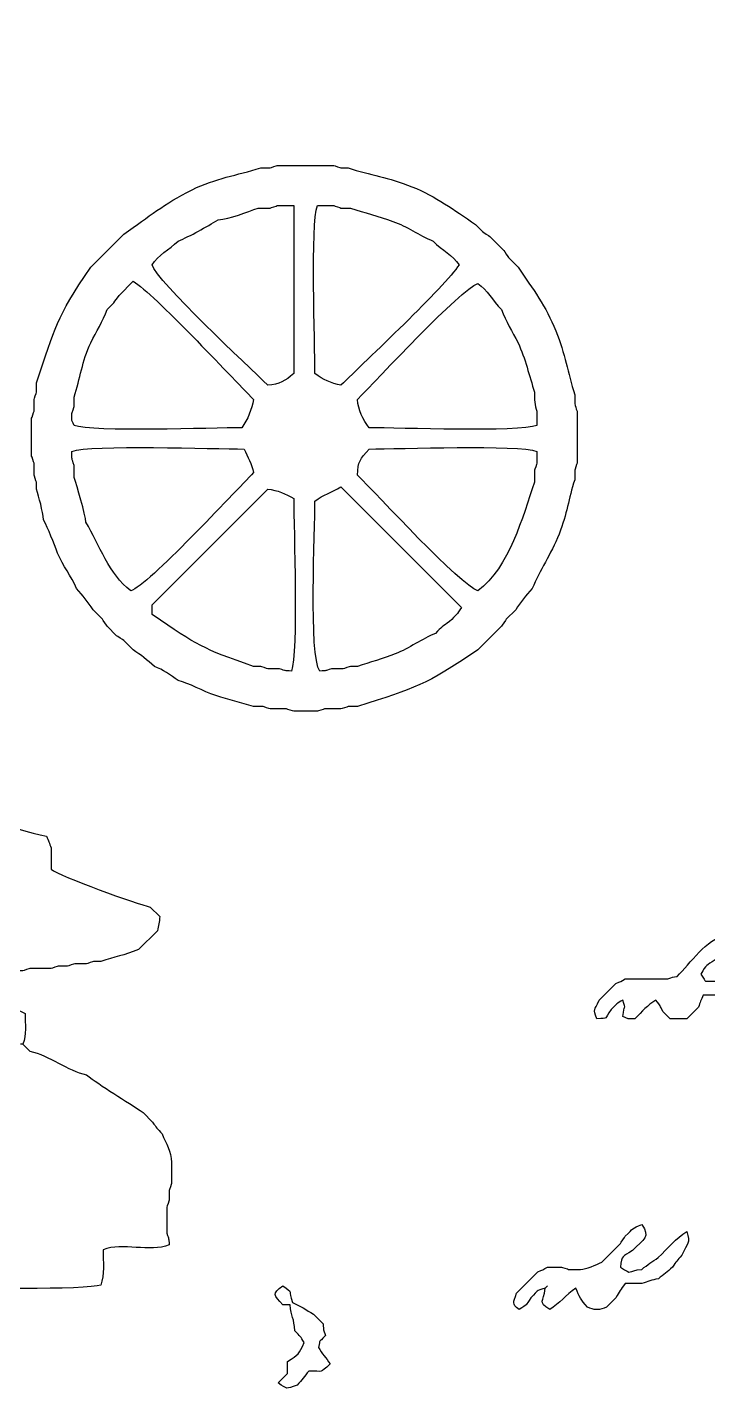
# Model space of a CAD drawing. Extents: x -149 to 150, y -212 to 234.
# Drawn here: x -121.27 to -96.87, y 49.72 to 98.54 of the extents above; entities that cross this region are included whole.
import ezdxf

# ---------------------------------------------------------------- set-up
doc = ezdxf.new("R2010")
doc.units = 0
doc.header["$MEASUREMENT"] = 0
doc.layers.add('EBENE_1', color=7, linetype='CONTINUOUS')

msp = doc.modelspace()

# ---------------------------------------------------------------- linework, layer by layer
at = {"layer": 'EBENE_1', "color": 250}
for points, knots in [([(-121.4314, 62.1021), (-121.4314, 62.1021), (-121.1774, 61.8481), (-121.1774, 61.8481), (-121.1774, 61.8481), (-120.4529, 61.6953), (-119.8566, 61.1513), (-119.1454, 61.0014), (-119.1454, 61.0014), (-118.6684, 60.625), (-117.6962, 60.0406), (-117.1134, 59.6468), (-117.1134, 59.6468), (-117.1134, 59.6468), (-116.7747, 59.308), (-116.7747, 59.308), (-116.7747, 59.308), (-116.6368, 59.1018), (-116.6191, 59.0831), (-116.436, 58.8848), (-116.436, 58.8848), (-116.3011, 58.5482), (-116.0974, 58.2541), (-116.0974, 57.8688), (-116.0974, 57.8688), (-116.0974, 57.8688), (-116.0974, 57.6148), (-116.0974, 57.6148), (-116.0974, 57.6148), (-116.0974, 57.6148), (-116.0974, 57.1068), (-116.0974, 57.1068), (-116.0974, 57.1068), (-116.0997, 57.1017), (-116.1769, 56.867), (-116.182, 56.8528), (-116.182, 56.8528), (-116.182, 56.8528), (-116.182, 56.5141), (-116.182, 56.5141), (-116.182, 56.5141), (-116.1844, 56.509), (-116.2616, 56.2743), (-116.2667, 56.26), (-116.2667, 56.26), (-116.2667, 56.26), (-116.2667, 55.752), (-116.2667, 55.752), (-116.2667, 55.752), (-116.2667, 55.752), (-116.2668, 55.5827), (-116.2668, 55.5827), (-116.2668, 55.5827), (-116.2668, 55.5827), (-116.2667, 55.3287), (-116.2667, 55.3287), (-116.2667, 55.3287), (-116.1843, 55.0802), (-116.2026, 55.173), (-116.182, 54.9054), (-116.182, 54.9054), (-116.8835, 54.6331), (-117.8513, 55.0083), (-118.5527, 54.736), (-118.5527, 54.736), (-118.5527, 54.3154), (-118.4956, 53.8312), (-118.6374, 53.466), (-118.6374, 53.466), (-119.0529, 53.3047), (-123.7251, 53.3047), (-124.1407, 53.466), (-124.1407, 53.466), (-124.2826, 53.8312), (-124.2254, 54.3154), (-124.2254, 54.736), (-124.2254, 54.736), (-124.6625, 54.9057), (-138.6049, 54.9058), (-139.042, 54.7361), (-139.042, 54.7361), (-139.2336, 54.2425), (-139.0199, 53.9597), (-139.2115, 53.466), (-139.2115, 53.466), (-139.7103, 53.2723), (-144.0464, 53.2724), (-144.5454, 53.4661), (-144.5454, 53.4661), (-144.6953, 53.8522), (-144.63, 54.3774), (-144.63, 54.8208), (-144.63, 54.8208), (-145.247, 55.0603), (-146.2219, 54.9054), (-146.916, 54.9055), (-146.916, 54.9055), (-146.916, 54.9055), (-147.424, 55.4134), (-147.424, 55.4134), (-147.424, 55.4134), (-147.4469, 55.7041), (-147.4209, 55.5659), (-147.5088, 55.8367), (-147.5088, 55.8367), (-147.5088, 55.8367), (-147.5087, 56.0907), (-147.5087, 56.0907), (-147.5087, 56.0907), (-147.5087, 56.0907), (-147.5087, 56.514), (-147.5087, 56.514), (-147.5087, 56.514), (-147.5087, 56.514), (-147.5087, 56.8527), (-147.5087, 56.8527), (-147.5087, 56.8527), (-147.4276, 57.1028), (-147.189, 58.1301), (-147.17, 58.3768), (-147.17, 58.3768), (-146.9406, 58.7743), (-146.7974, 59.2952), (-146.6011, 59.7315), (-146.6011, 59.7315), (-146.3991, 60.18), (-146.0048, 60.7517), (-145.7307, 61.1708), (-145.7307, 61.1708), (-145.7307, 61.1708), (-144.7994, 62.102), (-144.7994, 62.102), (-144.7994, 62.102), (-144.4921, 62.3097), (-144.5784, 62.2018), (-144.3761, 62.5255), (-144.3761, 62.5255), (-144.5898, 62.848), (-144.8351, 62.9518), (-145.2227, 63.0335), (-145.2227, 63.0335), (-145.5501, 63.2919), (-146.1944, 63.706), (-146.5774, 63.9647), (-146.5774, 63.9647), (-146.5774, 63.9647), (-146.916, 64.3035), (-146.916, 64.3035), (-146.916, 64.3035), (-147.1632, 64.6692), (-147.8474, 65.4129), (-147.8474, 65.8275), (-147.8474, 65.8275), (-147.8474, 65.8275), (-147.8475, 66.0815), (-147.8475, 66.0815), (-147.8475, 66.0815), (-147.2404, 67.9534), (-146.8399, 69.847), (-146.0465, 71.6695), (-146.0465, 71.6695), (-145.5904, 72.7168), (-145.2711, 73.432), (-144.738, 74.4635), (-144.738, 74.4635), (-144.2158, 75.474), (-143.7475, 76.103), (-143.5294, 77.2574), (-143.5294, 77.2574), (-143.6117, 77.506), (-143.5935, 77.4132), (-143.6141, 77.6808), (-143.6141, 77.6808), (-143.7343, 77.833), (-143.7647, 77.8646), (-143.868, 78.0193), (-143.868, 78.0193), (-144.0202, 78.1397), (-144.0519, 78.1699), (-144.2067, 78.2734), (-144.2067, 78.2734), (-144.2067, 78.2734), (-144.5454, 78.6121), (-144.5454, 78.6121), (-144.5454, 78.6121), (-144.6833, 78.8185), (-144.701, 78.8371), (-144.884, 79.0353), (-144.884, 79.0353), (-144.9918, 79.304), (-145.0722, 79.4614), (-145.2227, 79.7128), (-145.2227, 79.7128), (-145.2227, 79.7128), (-145.2227, 80.0514), (-145.2227, 80.0514), (-145.2227, 80.0514), (-145.2975, 80.2594), (-145.27, 80.1966), (-145.3074, 80.3901), (-145.3074, 80.3901), (-145.305, 80.3952), (-145.2278, 80.6299), (-145.2228, 80.6441), (-145.2228, 80.6441), (-145.2228, 80.6441), (-145.2227, 80.9828), (-145.2227, 80.9828), (-145.2227, 80.9828), (-144.5314, 82.9805), (-143.1124, 84.087), (-142.4287, 86.0627), (-142.4287, 86.0627), (-142.4287, 86.0627), (-142.4287, 87.5867), (-142.4287, 87.5867), (-142.4287, 87.5867), (-142.3538, 87.7949), (-142.3814, 87.7319), (-142.344, 87.9253), (-142.344, 87.9253), (-142.344, 87.9253), (-141.7514, 88.518), (-141.7514, 88.518), (-141.7514, 88.518), (-141.6197, 88.597), (-141.095, 88.9413), (-140.9894, 88.9413), (-140.9894, 88.9413), (-140.9366, 88.9414), (-140.4993, 88.7286), (-140.3967, 88.6874), (-140.3967, 88.6874), (-140.3967, 88.6874), (-140.058, 88.6873), (-140.058, 88.6873), (-140.058, 88.6873), (-139.8994, 88.9521), (-139.55, 89.5699), (-139.55, 89.8727), (-139.55, 89.8727), (-139.55, 90.1104), (-139.8492, 90.7584), (-139.9734, 90.9734), (-139.9734, 90.9734), (-139.9792, 91.2421), (-140.225, 92.3137), (-140.312, 92.582), (-140.312, 92.582), (-140.312, 92.582), (-140.3121, 93.0054), (-140.3121, 93.0054), (-140.3121, 93.0054), (-140.3144, 93.0105), (-140.3916, 93.2453), (-140.3967, 93.2593), (-140.3967, 93.2593), (-140.3967, 93.2593), (-140.3968, 93.8521), (-140.3968, 93.8521), (-140.3968, 93.8521), (-140.3968, 93.8521), (-140.3967, 94.7834), (-140.3967, 94.7834), (-140.3967, 94.7834), (-140.3967, 94.7834), (-140.3967, 95.2068), (-140.3967, 95.2068), (-140.3967, 95.2068), (-140.3945, 95.2119), (-140.3171, 95.4466), (-140.3121, 95.4608), (-140.3121, 95.4608), (-140.3121, 95.4608), (-140.312, 95.7148), (-140.312, 95.7148), (-140.312, 95.7148), (-140.235, 95.9372), (-140.1881, 96.0673), (-140.1427, 96.3073), (-140.1427, 96.3073), (-140.1427, 96.3073), (-139.804, 96.6461), (-139.804, 96.6461), (-139.804, 96.6461), (-139.7489, 96.6711), (-139.6023, 96.7307), (-139.55, 96.7308), (-139.55, 96.7308), (-139.55, 96.7308), (-139.296, 96.7307), (-139.296, 96.7307), (-139.296, 96.7307), (-139.0331, 96.6455), (-138.8817, 96.6466), (-138.6187, 96.5613), (-138.6187, 96.5613), (-138.6187, 96.5613), (-138.28, 96.5614), (-138.28, 96.5614), (-138.28, 96.5614), (-138.28, 96.5614), (-137.9414, 96.5614), (-137.9414, 96.5614), (-137.9414, 96.5614), (-137.7905, 96.5613), (-134.9441, 98.2507), (-134.3007, 98.5088), (-134.3007, 98.5088), (-133.9527, 98.5088), (-134.0824, 98.5365), (-133.7928, 98.424), (-133.7928, 98.424), (-133.7928, 98.424), (-133.7927, 97.408), (-133.7927, 97.408), (-133.7927, 97.408), (-133.795, 97.4029), (-133.8723, 97.1682), (-133.8774, 97.154), (-133.8774, 97.154), (-133.8774, 97.154), (-133.8775, 96.8153), (-133.8775, 96.8153), (-133.8775, 96.8153), (-133.7951, 96.5668), (-133.8133, 96.6596), (-133.7927, 96.392), (-133.7927, 96.392), (-133.6534, 95.9896), (-133.7646, 96.1439), (-133.454, 95.7994), (-133.454, 95.7994), (-133.106, 95.7993), (-133.2357, 95.7716), (-132.946, 95.884), (-132.946, 95.884), (-132.699, 95.7691), (-132.5225, 95.7179), (-132.2687, 95.6301), (-132.2687, 95.6301), (-131.7797, 95.6301), (-131.1728, 95.7115), (-130.7448, 95.5454), (-130.7448, 95.5454), (-130.7901, 95.3053), (-130.8371, 95.1751), (-130.914, 94.9528), (-130.914, 94.9528), (-130.914, 94.9528), (-131.3374, 94.5293), (-131.3374, 94.5293), (-131.3374, 94.5293), (-131.685, 94.4561), (-131.5775, 94.5118), (-131.7607, 94.2753), (-131.7607, 94.2753), (-131.6158, 94.035), (-131.6354, 94.0702), (-131.4221, 93.8521), (-131.4221, 93.8521), (-131.3037, 93.4872), (-131.2813, 93.4527), (-131.4221, 93.0901), (-131.4221, 93.0901), (-131.7462, 92.9642), (-131.7329, 93.0054), (-132.0995, 93.0054), (-132.0995, 93.0054), (-132.2767, 92.7806), (-132.692, 91.7496), (-132.692, 91.4814), (-132.692, 91.4814), (-132.692, 91.163), (-132.1155, 90.3511), (-132.0148, 89.8728), (-132.0148, 89.8728), (-132.2548, 89.6833), (-132.3672, 89.6389), (-132.6074, 89.4494), (-132.6074, 89.4494), (-132.6313, 89.1373), (-132.6848, 89.1068), (-132.692, 88.7721), (-132.692, 88.7721), (-132.692, 88.7721), (-133.0307, 88.4333), (-133.0307, 88.4333), (-133.0307, 88.4333), (-133.0307, 88.4333), (-133.0307, 88.0947), (-133.0307, 88.0947), (-133.0307, 88.0947), (-133.0307, 88.0947), (-133.2847, 87.8408), (-133.2847, 87.8408), (-133.2847, 87.8408), (-133.3168, 87.4233), (-133.3356, 87.475), (-133.6234, 87.1633), (-133.6234, 87.1633), (-133.6234, 87.1633), (-134.0467, 87.1634), (-134.0467, 87.1634), (-134.0467, 87.1634), (-134.2574, 87.2318), (-134.4287, 87.2644), (-134.6394, 87.3327), (-134.6394, 87.3327), (-134.6394, 87.3327), (-134.8934, 87.3328), (-134.8934, 87.3328), (-134.8934, 87.3328), (-135.1015, 87.4076), (-135.0385, 87.3801), (-135.232, 87.4173), (-135.232, 87.4173), (-135.4815, 87.3702), (-135.5976, 87.3412), (-135.8247, 87.2481), (-135.8247, 87.2481), (-135.8247, 87.2481), (-135.8247, 86.994), (-135.8247, 86.994), (-135.8247, 86.994), (-135.4614, 86.7485), (-135.2195, 86.4736), (-134.8934, 86.1474), (-134.8934, 86.1474), (-134.8879, 86.1375), (-134.7334, 85.9078), (-134.724, 85.8934), (-134.724, 85.8934), (-134.724, 85.8934), (-134.4701, 85.6393), (-134.4701, 85.6393), (-134.4701, 85.6393), (-134.2999, 85.3792), (-133.8774, 84.7502), (-133.8774, 84.4541), (-133.8774, 84.4541), (-133.8774, 84.4541), (-133.8774, 84.2001), (-133.8774, 84.2001), (-133.8774, 84.2001), (-133.8774, 83.4476), (-134.9272, 83.2672), (-134.3855, 82.5068), (-134.3855, 82.5068), (-134.1541, 82.5995), (-134.1303, 82.6227), (-133.8774, 82.676), (-133.8774, 82.676), (-133.8774, 82.676), (-133.1154, 81.914), (-133.1154, 81.914), (-133.1154, 81.914), (-133.2227, 81.6437), (-133.1926, 81.8333), (-133.2, 81.4907), (-133.2, 81.4907), (-132.8759, 81.365), (-132.8893, 81.406), (-132.5227, 81.4061), (-132.5227, 81.4061), (-131.3948, 81.7964), (-129.992, 82.7364), (-128.9668, 82.9301), (-128.9668, 82.9301), (-128.88, 82.7832), (-128.8004, 82.6532), (-128.7127, 82.5068), (-128.7127, 82.5068), (-128.6781, 82.065), (-128.7855, 82.4232), (-128.5434, 82.0833)], [0, 0, 0, 0, 0.0083333, 0.0083333, 0.0083333, 0.0083333, 0.0166667, 0.0166667, 0.0166667, 0.0166667, 0.025, 0.025, 0.025, 0.025, 0.0333333, 0.0333333, 0.0333333, 0.0333333, 0.0416667, 0.0416667, 0.0416667, 0.0416667, 0.05, 0.05, 0.05, 0.05, 0.0583333, 0.0583333, 0.0583333, 0.0583333, 0.0666667, 0.0666667, 0.0666667, 0.0666667, 0.075, 0.075, 0.075, 0.075, 0.0833333, 0.0833333, 0.0833333, 0.0833333, 0.0916667, 0.0916667, 0.0916667, 0.0916667, 0.1, 0.1, 0.1, 0.1, 0.1083333, 0.1083333, 0.1083333, 0.1083333, 0.1166667, 0.1166667, 0.1166667, 0.1166667, 0.125, 0.125, 0.125, 0.125, 0.1333333, 0.1333333, 0.1333333, 0.1333333, 0.1416667, 0.1416667, 0.1416667, 0.1416667, 0.15, 0.15, 0.15, 0.15, 0.1583333, 0.1583333, 0.1583333, 0.1583333, 0.1666667, 0.1666667, 0.1666667, 0.1666667, 0.175, 0.175, 0.175, 0.175, 0.1833333, 0.1833333, 0.1833333, 0.1833333, 0.1916667, 0.1916667, 0.1916667, 0.1916667, 0.2, 0.2, 0.2, 0.2, 0.2083333, 0.2083333, 0.2083333, 0.2083333, 0.2166667, 0.2166667, 0.2166667, 0.2166667, 0.225, 0.225, 0.225, 0.225, 0.2333333, 0.2333333, 0.2333333, 0.2333333, 0.2416667, 0.2416667, 0.2416667, 0.2416667, 0.25, 0.25, 0.25, 0.25, 0.2583333, 0.2583333, 0.2583333, 0.2583333, 0.2666667, 0.2666667, 0.2666667, 0.2666667, 0.275, 0.275, 0.275, 0.275, 0.2833333, 0.2833333, 0.2833333, 0.2833333, 0.2916667, 0.2916667, 0.2916667, 0.2916667, 0.3, 0.3, 0.3, 0.3, 0.3083333, 0.3083333, 0.3083333, 0.3083333, 0.3166667, 0.3166667, 0.3166667, 0.3166667, 0.325, 0.325, 0.325, 0.325, 0.3333333, 0.3333333, 0.3333333, 0.3333333, 0.3416667, 0.3416667, 0.3416667, 0.3416667, 0.35, 0.35, 0.35, 0.35, 0.3583333, 0.3583333, 0.3583333, 0.3583333, 0.3666667, 0.3666667, 0.3666667, 0.3666667, 0.375, 0.375, 0.375, 0.375, 0.3833333, 0.3833333, 0.3833333, 0.3833333, 0.3916667, 0.3916667, 0.3916667, 0.3916667, 0.4, 0.4, 0.4, 0.4, 0.4083333, 0.4083333, 0.4083333, 0.4083333, 0.4166667, 0.4166667, 0.4166667, 0.4166667, 0.425, 0.425, 0.425, 0.425, 0.4333333, 0.4333333, 0.4333333, 0.4333333, 0.4416667, 0.4416667, 0.4416667, 0.4416667, 0.45, 0.45, 0.45, 0.45, 0.4583333, 0.4583333, 0.4583333, 0.4583333, 0.4666667, 0.4666667, 0.4666667, 0.4666667, 0.475, 0.475, 0.475, 0.475, 0.4833333, 0.4833333, 0.4833333, 0.4833333, 0.4916667, 0.4916667, 0.4916667, 0.4916667, 0.5, 0.5, 0.5, 0.5, 0.5083333, 0.5083333, 0.5083333, 0.5083333, 0.5166667, 0.5166667, 0.5166667, 0.5166667, 0.525, 0.525, 0.525, 0.525, 0.5333333, 0.5333333, 0.5333333, 0.5333333, 0.5416667, 0.5416667, 0.5416667, 0.5416667, 0.55, 0.55, 0.55, 0.55, 0.5583333, 0.5583333, 0.5583333, 0.5583333, 0.5666667, 0.5666667, 0.5666667, 0.5666667, 0.575, 0.575, 0.575, 0.575, 0.5833333, 0.5833333, 0.5833333, 0.5833333, 0.5916667, 0.5916667, 0.5916667, 0.5916667, 0.6, 0.6, 0.6, 0.6, 0.6083333, 0.6083333, 0.6083333, 0.6083333, 0.6166667, 0.6166667, 0.6166667, 0.6166667, 0.625, 0.625, 0.625, 0.625, 0.6333333, 0.6333333, 0.6333333, 0.6333333, 0.6416667, 0.6416667, 0.6416667, 0.6416667, 0.65, 0.65, 0.65, 0.65, 0.6583333, 0.6583333, 0.6583333, 0.6583333, 0.6666667, 0.6666667, 0.6666667, 0.6666667, 0.675, 0.675, 0.675, 0.675, 0.6833333, 0.6833333, 0.6833333, 0.6833333, 0.6916667, 0.6916667, 0.6916667, 0.6916667, 0.7, 0.7, 0.7, 0.7, 0.7083333, 0.7083333, 0.7083333, 0.7083333, 0.7166667, 0.7166667, 0.7166667, 0.7166667, 0.725, 0.725, 0.725, 0.725, 0.7333333, 0.7333333, 0.7333333, 0.7333333, 0.7416667, 0.7416667, 0.7416667, 0.7416667, 0.75, 0.75, 0.75, 0.75, 0.7583333, 0.7583333, 0.7583333, 0.7583333, 0.7666667, 0.7666667, 0.7666667, 0.7666667, 0.775, 0.775, 0.775, 0.775, 0.7833333, 0.7833333, 0.7833333, 0.7833333, 0.7916667, 0.7916667, 0.7916667, 0.7916667, 0.8, 0.8, 0.8, 0.8, 0.8083333, 0.8083333, 0.8083333, 0.8083333, 0.8166667, 0.8166667, 0.8166667, 0.8166667, 0.825, 0.825, 0.825, 0.825, 0.8333333, 0.8333333, 0.8333333, 0.8333333, 0.8416667, 0.8416667, 0.8416667, 0.8416667, 0.85, 0.85, 0.85, 0.85, 0.8583333, 0.8583333, 0.8583333, 0.8583333, 0.8666667, 0.8666667, 0.8666667, 0.8666667, 0.875, 0.875, 0.875, 0.875, 0.8833333, 0.8833333, 0.8833333, 0.8833333, 0.8916667, 0.8916667, 0.8916667, 0.8916667, 0.9, 0.9, 0.9, 0.9, 0.9083333, 0.9083333, 0.9083333, 0.9083333, 0.9166667, 0.9166667, 0.9166667, 0.9166667, 0.925, 0.925, 0.925, 0.925, 0.9333333, 0.9333333, 0.9333333, 0.9333333, 0.9416667, 0.9416667, 0.9416667, 0.9416667, 0.95, 0.95, 0.95, 0.95, 0.9583333, 0.9583333, 0.9583333, 0.9583333, 0.9666667, 0.9666667, 0.9666667, 0.9666667, 0.975, 0.975, 0.975, 0.975, 0.9833333, 0.9833333, 0.9833333, 0.9833333, 1, 1, 1, 1]), ([(-101.6405, 85.3714), (-101.9019, 86.1773), (-101.979, 86.8136), (-102.3177, 87.6573), (-102.3177, 87.6573), (-102.6758, 88.5489), (-103.1302, 89.1407), (-103.6725, 89.9434), (-103.6725, 89.9434), (-103.6725, 89.9434), (-104.0112, 90.2819), (-104.0112, 90.2819), (-104.0112, 90.2819), (-104.0166, 90.2919), (-104.1713, 90.5216), (-104.1805, 90.5359), (-104.1805, 90.5359), (-104.1805, 90.5359), (-104.6885, 91.044), (-104.6885, 91.044), (-104.6885, 91.044), (-104.6985, 91.0494), (-104.9281, 91.204), (-104.9425, 91.2133), (-104.9425, 91.2133), (-104.9425, 91.2133), (-105.1965, 91.4673), (-105.1965, 91.4673), (-105.1965, 91.4673), (-105.9991, 92.0096), (-106.591, 92.4641), (-107.4825, 92.8221), (-107.4825, 92.8221), (-108.3264, 93.1609), (-108.9625, 93.238), (-109.7685, 93.4994), (-109.7685, 93.4994), (-109.7685, 93.4994), (-110.0225, 93.4993), (-110.0225, 93.4993), (-110.0225, 93.4993), (-110.0277, 93.5016), (-110.2624, 93.5789), (-110.2765, 93.584), (-110.2765, 93.584), (-110.2765, 93.584), (-110.6999, 93.5839), (-110.6999, 93.5839), (-110.6999, 93.5839), (-110.6999, 93.5839), (-111.8005, 93.5839), (-111.8005, 93.5839), (-111.8005, 93.5839), (-111.8005, 93.5839), (-112.3086, 93.5839), (-112.3086, 93.5839), (-112.3086, 93.5839), (-112.3137, 93.5816), (-112.5484, 93.5045), (-112.5625, 93.4993), (-112.5625, 93.4993), (-112.5625, 93.4993), (-112.9013, 93.4994), (-112.9013, 93.4994), (-112.9013, 93.4994), (-113.7544, 93.2226), (-114.5146, 93.134), (-115.3565, 92.7146), (-115.3565, 92.7146), (-116.4084, 92.1906), (-116.8602, 91.7717), (-117.8119, 91.1286), (-117.8119, 91.1286), (-117.8119, 91.1286), (-118.9972, 89.9434), (-118.9972, 89.9434), (-118.9972, 89.9434), (-120.2726, 88.0559), (-120.2432, 87.8215), (-120.9445, 85.7947), (-120.9445, 85.7947), (-120.9445, 85.7947), (-120.9445, 85.456), (-120.9445, 85.456), (-120.9445, 85.456), (-120.9469, 85.4508), (-121.0241, 85.2162), (-121.0292, 85.2019), (-121.0292, 85.2019), (-121.0292, 85.2019), (-121.0292, 84.7786), (-121.0292, 84.7786), (-121.0292, 84.7786), (-121.0315, 84.7735), (-121.1088, 84.5389), (-121.1139, 84.5246), (-121.1139, 84.5246), (-121.1139, 84.5246), (-121.1139, 83.9319), (-121.1139, 83.9319), (-121.1139, 83.9319), (-121.1139, 83.9319), (-121.1139, 83.7626), (-121.1139, 83.7626), (-121.1139, 83.7626), (-121.1139, 83.7626), (-121.1139, 83.1699), (-121.1139, 83.1699), (-121.1139, 83.1699), (-121.1115, 83.1648), (-121.0343, 82.9302), (-121.0292, 82.9159), (-121.0292, 82.9159), (-121.0292, 82.9159), (-121.0293, 82.4926), (-121.0293, 82.4926), (-121.0293, 82.4926), (-121.0269, 82.4875), (-120.9496, 82.2529), (-120.9445, 82.2386), (-120.9445, 82.2386), (-120.9445, 82.2386), (-120.9445, 81.9846), (-120.9445, 81.9846), (-120.9445, 81.9846), (-120.8454, 81.6791), (-120.7159, 81.2128), (-120.6906, 80.8839), (-120.6906, 80.8839), (-120.5092, 80.5698), (-120.3243, 80.0503), (-120.1825, 79.6987), (-120.1825, 79.6987), (-119.9912, 79.224), (-119.6986, 78.8858), (-119.5052, 78.4287), (-119.5052, 78.4287), (-119.2732, 78.1775), (-119.0944, 77.9358), (-118.9125, 77.6666), (-118.9125, 77.6666), (-118.9125, 77.6666), (-118.5739, 77.328), (-118.5739, 77.328), (-118.5739, 77.328), (-118.5684, 77.3181), (-118.4137, 77.0883), (-118.4045, 77.074), (-118.4045, 77.074), (-118.4045, 77.074), (-118.0659, 76.7353), (-118.0659, 76.7353), (-118.0659, 76.7353), (-118.0559, 76.7299), (-117.8263, 76.5753), (-117.8119, 76.5659), (-117.8119, 76.5659), (-117.8119, 76.5659), (-117.4732, 76.2274), (-117.4732, 76.2274), (-117.4732, 76.2274), (-117.204, 76.0455), (-116.9624, 75.8667), (-116.7112, 75.6347), (-116.7112, 75.6347), (-116.4034, 75.5046), (-116.1381, 75.3426), (-115.8645, 75.1267), (-115.8645, 75.1267), (-115.4566, 75.0407), (-114.9807, 74.7468), (-114.51, 74.5904), (-114.51, 74.5904), (-114.0427, 74.4353), (-113.6032, 74.3405), (-113.1552, 74.1953), (-113.1552, 74.1953), (-113.1552, 74.1953), (-112.8165, 74.1953), (-112.8165, 74.1953), (-112.8165, 74.1953), (-112.8114, 74.193), (-112.5767, 74.1157), (-112.5625, 74.1107), (-112.5625, 74.1107), (-112.5625, 74.1107), (-111.9699, 74.1107), (-111.9699, 74.1107), (-111.9699, 74.1107), (-111.9647, 74.1084), (-111.73, 74.031), (-111.7159, 74.026), (-111.7159, 74.026), (-111.7159, 74.026), (-111.2925, 74.0259), (-111.2925, 74.0259), (-111.2925, 74.0259), (-111.2925, 74.0259), (-110.8692, 74.026), (-110.8692, 74.026), (-110.8692, 74.026), (-110.8641, 74.0283), (-110.6295, 74.1056), (-110.6152, 74.1106), (-110.6152, 74.1106), (-110.6152, 74.1106), (-110.0225, 74.1107), (-110.0225, 74.1107), (-110.0225, 74.1107), (-110.0174, 74.1129), (-109.7828, 74.1903), (-109.7685, 74.1953), (-109.7685, 74.1953), (-109.7685, 74.1953), (-109.4299, 74.1954), (-109.4299, 74.1954), (-109.4299, 74.1954), (-107.3248, 74.8779), (-107.0268, 74.9333), (-105.1119, 76.2273), (-105.1119, 76.2273), (-105.1119, 76.2273), (-104.2652, 77.074), (-104.2652, 77.074), (-104.2652, 77.074), (-104.2598, 77.084), (-104.1051, 77.3135), (-104.0959, 77.328), (-104.0959, 77.328), (-104.0959, 77.328), (-103.7573, 77.6666), (-103.7573, 77.6666), (-103.7573, 77.6666), (-103.5754, 77.9358), (-103.3965, 78.1775), (-103.1645, 78.4286), (-103.1645, 78.4286), (-102.8886, 79.0811), (-102.5031, 79.6282), (-102.2039, 80.376), (-102.2039, 80.376), (-101.9095, 81.1121), (-101.8642, 81.6336), (-101.6405, 82.3234), (-101.6405, 82.3234), (-101.6405, 82.3234), (-101.6406, 82.662), (-101.6406, 82.662), (-101.6406, 82.662), (-101.6382, 82.6672), (-101.561, 82.9018), (-101.5559, 82.916), (-101.5559, 82.916), (-101.5559, 82.916), (-101.5559, 83.424), (-101.5559, 83.424), (-101.5559, 83.424), (-101.5559, 83.424), (-101.556, 84.2707), (-101.556, 84.2707), (-101.556, 84.2707), (-101.556, 84.2707), (-101.5559, 84.7787), (-101.5559, 84.7787), (-101.5559, 84.7787), (-101.6421, 84.9682), (-101.6405, 85.1431), (-101.6405, 85.3714)], [0, 0, 0, 0, 0.0147059, 0.0147059, 0.0147059, 0.0147059, 0.0294118, 0.0294118, 0.0294118, 0.0294118, 0.0441176, 0.0441176, 0.0441176, 0.0441176, 0.0588235, 0.0588235, 0.0588235, 0.0588235, 0.0735294, 0.0735294, 0.0735294, 0.0735294, 0.0882353, 0.0882353, 0.0882353, 0.0882353, 0.1029412, 0.1029412, 0.1029412, 0.1029412, 0.1176471, 0.1176471, 0.1176471, 0.1176471, 0.1323529, 0.1323529, 0.1323529, 0.1323529, 0.1470588, 0.1470588, 0.1470588, 0.1470588, 0.1617647, 0.1617647, 0.1617647, 0.1617647, 0.1764706, 0.1764706, 0.1764706, 0.1764706, 0.1911765, 0.1911765, 0.1911765, 0.1911765, 0.2058824, 0.2058824, 0.2058824, 0.2058824, 0.2205882, 0.2205882, 0.2205882, 0.2205882, 0.2352941, 0.2352941, 0.2352941, 0.2352941, 0.25, 0.25, 0.25, 0.25, 0.2647059, 0.2647059, 0.2647059, 0.2647059, 0.2794118, 0.2794118, 0.2794118, 0.2794118, 0.2941176, 0.2941176, 0.2941176, 0.2941176, 0.3088235, 0.3088235, 0.3088235, 0.3088235, 0.3235294, 0.3235294, 0.3235294, 0.3235294, 0.3382353, 0.3382353, 0.3382353, 0.3382353, 0.3529412, 0.3529412, 0.3529412, 0.3529412, 0.3676471, 0.3676471, 0.3676471, 0.3676471, 0.3823529, 0.3823529, 0.3823529, 0.3823529, 0.3970588, 0.3970588, 0.3970588, 0.3970588, 0.4117647, 0.4117647, 0.4117647, 0.4117647, 0.4264706, 0.4264706, 0.4264706, 0.4264706, 0.4411765, 0.4411765, 0.4411765, 0.4411765, 0.4558824, 0.4558824, 0.4558824, 0.4558824, 0.4705882, 0.4705882, 0.4705882, 0.4705882, 0.4852941, 0.4852941, 0.4852941, 0.4852941, 0.5, 0.5, 0.5, 0.5, 0.5147059, 0.5147059, 0.5147059, 0.5147059, 0.5294118, 0.5294118, 0.5294118, 0.5294118, 0.5441176, 0.5441176, 0.5441176, 0.5441176, 0.5588235, 0.5588235, 0.5588235, 0.5588235, 0.5735294, 0.5735294, 0.5735294, 0.5735294, 0.5882353, 0.5882353, 0.5882353, 0.5882353, 0.6029412, 0.6029412, 0.6029412, 0.6029412, 0.6176471, 0.6176471, 0.6176471, 0.6176471, 0.6323529, 0.6323529, 0.6323529, 0.6323529, 0.6470588, 0.6470588, 0.6470588, 0.6470588, 0.6617647, 0.6617647, 0.6617647, 0.6617647, 0.6764706, 0.6764706, 0.6764706, 0.6764706, 0.6911765, 0.6911765, 0.6911765, 0.6911765, 0.7058824, 0.7058824, 0.7058824, 0.7058824, 0.7205882, 0.7205882, 0.7205882, 0.7205882, 0.7352941, 0.7352941, 0.7352941, 0.7352941, 0.75, 0.75, 0.75, 0.75, 0.7647059, 0.7647059, 0.7647059, 0.7647059, 0.7794118, 0.7794118, 0.7794118, 0.7794118, 0.7941176, 0.7941176, 0.7941176, 0.7941176, 0.8088235, 0.8088235, 0.8088235, 0.8088235, 0.8235294, 0.8235294, 0.8235294, 0.8235294, 0.8382353, 0.8382353, 0.8382353, 0.8382353, 0.8529412, 0.8529412, 0.8529412, 0.8529412, 0.8676471, 0.8676471, 0.8676471, 0.8676471, 0.8823529, 0.8823529, 0.8823529, 0.8823529, 0.8970588, 0.8970588, 0.8970588, 0.8970588, 0.9117647, 0.9117647, 0.9117647, 0.9117647, 0.9264706, 0.9264706, 0.9264706, 0.9264706, 0.9411765, 0.9411765, 0.9411765, 0.9411765, 0.9558824, 0.9558824, 0.9558824, 0.9558824, 0.9705882, 0.9705882, 0.9705882, 0.9705882, 1, 1, 1, 1]), ([(-111.7159, 92.1447), (-111.8854, 92.1555), (-112.0557, 92.1447), (-112.3085, 92.1446), (-112.3085, 92.1446), (-112.3137, 92.1424), (-112.5484, 92.0651), (-112.5625, 92.06), (-112.5625, 92.06), (-112.5625, 92.06), (-112.9859, 92.0599), (-112.9859, 92.0599), (-112.9859, 92.0599), (-113.3818, 91.9229), (-114.0156, 91.6681), (-114.4252, 91.6367), (-114.4252, 91.6367), (-114.8442, 91.3856), (-115.4221, 91.052), (-115.8646, 90.8747), (-115.8646, 90.8747), (-116.1919, 90.5725), (-116.5751, 90.361), (-116.796, 90.0279), (-116.796, 90.0279), (-116.6213, 89.421), (-113.3453, 86.408), (-112.6472, 85.7099), (-112.6472, 85.7099), (-112.2428, 85.7411), (-112.0189, 85.8602), (-111.7159, 86.1333), (-111.7159, 86.1333), (-111.7159, 86.1333), (-111.7159, 92.1447), (-111.7159, 92.1447)], [0, 0, 0, 0, 0.1, 0.1, 0.1, 0.1, 0.2, 0.2, 0.2, 0.2, 0.3, 0.3, 0.3, 0.3, 0.4, 0.4, 0.4, 0.4, 0.5, 0.5, 0.5, 0.5, 0.6, 0.6, 0.6, 0.6, 0.7, 0.7, 0.7, 0.7, 0.8, 0.8, 0.8, 0.8, 1, 1, 1, 1]), ([(-106.7205, 90.8746), (-107.2439, 91.0846), (-107.6455, 91.4035), (-108.1599, 91.5809), (-108.1599, 91.5809), (-108.6796, 91.7601), (-109.1732, 91.8944), (-109.6839, 92.06), (-109.6839, 92.06), (-109.6839, 92.06), (-110.0225, 92.0599), (-110.0225, 92.0599), (-110.0225, 92.0599), (-110.0277, 92.0624), (-110.2624, 92.1395), (-110.2766, 92.1447), (-110.2766, 92.1447), (-110.5294, 92.1447), (-110.6997, 92.1554), (-110.8693, 92.1446), (-110.8693, 92.1446), (-111.116, 91.5088), (-110.9539, 87.1709), (-110.9539, 86.1333), (-110.9539, 86.1333), (-110.6639, 85.9044), (-110.3741, 85.784), (-110.0225, 85.7099), (-110.0225, 85.7099), (-109.1657, 86.5667), (-106.2605, 89.2577), (-105.7892, 90.0279), (-105.7892, 90.0279), (-106.0106, 90.362), (-106.3792, 90.5408), (-106.7205, 90.8746)], [0, 0, 0, 0, 0.1, 0.1, 0.1, 0.1, 0.2, 0.2, 0.2, 0.2, 0.3, 0.3, 0.3, 0.3, 0.4, 0.4, 0.4, 0.4, 0.5, 0.5, 0.5, 0.5, 0.6, 0.6, 0.6, 0.6, 0.7, 0.7, 0.7, 0.7, 0.8, 0.8, 0.8, 0.8, 1, 1, 1, 1]), ([(-113.1552, 85.2019), (-114.012, 86.0588), (-116.7029, 88.9641), (-117.4732, 89.4353), (-117.4732, 89.4353), (-117.4732, 89.4353), (-117.9812, 88.9274), (-117.9812, 88.9274), (-117.9812, 88.9274), (-118.142, 88.6895), (-118.1868, 88.6421), (-118.4045, 88.4193), (-118.4045, 88.4193), (-118.569, 88.0093), (-118.7877, 87.6255), (-118.9972, 87.2339), (-118.9972, 87.2339), (-119.3067, 86.5684), (-119.3726, 85.9568), (-119.5899, 85.2866), (-119.5899, 85.2866), (-119.5899, 85.2866), (-119.59, 84.9479), (-119.59, 84.9479), (-119.59, 84.9479), (-119.5922, 84.9428), (-119.6694, 84.7081), (-119.6745, 84.6939), (-119.6745, 84.6939), (-119.6745, 84.3537), (-119.6892, 84.5264), (-119.5899, 84.2706), (-119.5899, 84.2706), (-118.9541, 84.0239), (-114.6162, 84.1859), (-113.5785, 84.186), (-113.5785, 84.186), (-113.3578, 84.4865), (-113.2308, 84.8431), (-113.1552, 85.2019)], [0, 0, 0, 0, 0.0909091, 0.0909091, 0.0909091, 0.0909091, 0.1818182, 0.1818182, 0.1818182, 0.1818182, 0.2727273, 0.2727273, 0.2727273, 0.2727273, 0.3636364, 0.3636364, 0.3636364, 0.3636364, 0.4545455, 0.4545455, 0.4545455, 0.4545455, 0.5454545, 0.5454545, 0.5454545, 0.5454545, 0.6363636, 0.6363636, 0.6363636, 0.6363636, 0.7272727, 0.7272727, 0.7272727, 0.7272727, 0.8181818, 0.8181818, 0.8181818, 0.8181818, 1, 1, 1, 1]), ([(-103.0799, 85.4559), (-103.272, 86.0486), (-103.4093, 86.668), (-103.6726, 87.234), (-103.6726, 87.234), (-103.8821, 87.6255), (-104.1008, 88.0094), (-104.2652, 88.4194), (-104.2652, 88.4194), (-104.5991, 88.7607), (-104.778, 89.1293), (-105.1119, 89.3507), (-105.1119, 89.3507), (-105.7189, 89.1761), (-108.7318, 85.9001), (-109.4299, 85.2019), (-109.4299, 85.2019), (-109.4007, 84.822), (-109.2403, 84.4822), (-109.0065, 84.1859), (-109.0065, 84.1859), (-107.9689, 84.186), (-103.631, 84.0238), (-102.9952, 84.2706), (-102.9952, 84.2706), (-102.9952, 84.2706), (-102.9952, 84.7786), (-102.9952, 84.7786), (-102.9952, 84.7786), (-103.091, 84.9888), (-103.0799, 85.2039), (-103.0799, 85.4559)], [0, 0, 0, 0, 0.1111111, 0.1111111, 0.1111111, 0.1111111, 0.2222222, 0.2222222, 0.2222222, 0.2222222, 0.3333333, 0.3333333, 0.3333333, 0.3333333, 0.4444444, 0.4444444, 0.4444444, 0.4444444, 0.5555556, 0.5555556, 0.5555556, 0.5555556, 0.6666667, 0.6666667, 0.6666667, 0.6666667, 0.7777778, 0.7777778, 0.7777778, 0.7777778, 1, 1, 1, 1]), ([(-128.9667, 88.772), (-128.8765, 88.4401), (-128.995, 88.6551), (-128.7127, 88.3488), (-128.7127, 88.3488), (-128.68, 88.1796), (-128.66, 88.0945), (-128.628, 87.9254), (-128.628, 87.9254), (-128.2986, 87.9001), (-128.3178, 87.8875), (-128.0354, 87.756), (-128.0354, 87.756), (-127.6942, 88.0254), (-127.7381, 87.9632), (-127.358, 88.0947), (-127.358, 88.0947), (-127.358, 88.0947), (-126.85, 88.0948), (-126.85, 88.0948), (-126.85, 88.0948), (-126.7297, 87.9426), (-126.6995, 87.9108), (-126.596, 87.756), (-126.596, 87.756), (-126.596, 87.756), (-126.596, 86.74), (-126.596, 86.74), (-126.596, 86.74), (-126.3971, 86.5568), (-126.3781, 86.5402), (-126.1728, 86.4014), (-126.1728, 86.4014), (-125.8577, 86.3946), (-125.5978, 86.3375), (-125.326, 86.2321), (-125.326, 86.2321), (-125.5324, 85.8466), (-125.7591, 85.5523), (-126.088, 85.2161), (-126.088, 85.2161), (-126.7307, 83.6136), (-127.1061, 82.8489), (-127.4427, 81.0673), (-127.4427, 81.0673), (-127.3266, 80.8505), (-127.104, 80.5509), (-127.104, 80.3054), (-127.104, 80.3054), (-127.104, 80.3054), (-127.104, 79.7974), (-127.104, 79.7974), (-127.104, 79.7974), (-127.104, 79.6005), (-127.1986, 79.4757), (-127.2734, 79.2893), (-127.2734, 79.2893), (-127.2734, 79.2893), (-128.0354, 78.5273), (-128.0354, 78.5273), (-128.0354, 78.5273), (-128.1379, 78.3671), (-128.1656, 78.3422), (-128.2894, 78.1888), (-128.2894, 78.1888), (-128.2894, 78.1888), (-128.2894, 77.7654), (-128.2894, 77.7654), (-128.2894, 77.7654), (-128.287, 77.7603), (-128.2098, 77.5256), (-128.2048, 77.5114), (-128.2048, 77.5114), (-128.2048, 77.5114), (-128.2047, 77.0881), (-128.2047, 77.0881), (-128.2047, 77.0881), (-128.2024, 77.0829), (-128.1251, 76.8483), (-128.12, 76.8341), (-128.12, 76.8341), (-128.12, 76.8341), (-128.12, 76.4954), (-128.12, 76.4954), (-128.12, 76.4954), (-128.217, 76.1964), (-128.1974, 76.3203), (-128.2047, 75.9874), (-128.2047, 75.9874), (-128.5879, 75.3236), (-128.6587, 74.8984), (-128.8821, 74.2095), (-128.8821, 74.2095), (-128.8821, 74.2095), (-128.882, 73.8708), (-128.882, 73.8708), (-128.882, 73.8708), (-128.882, 73.8708), (-128.882, 73.1935), (-128.882, 73.1935), (-128.882, 73.1935), (-128.882, 72.947), (-128.8242, 72.9632), (-128.7127, 72.7701), (-128.7127, 72.7701), (-128.7027, 72.7646), (-128.4731, 72.6099), (-128.4587, 72.6007), (-128.4587, 72.6007), (-128.3208, 72.3944), (-128.3032, 72.3758), (-128.12, 72.1774), (-128.12, 72.1774), (-128.12, 72.1774), (-127.612, 72.1774), (-127.612, 72.1774), (-127.612, 72.1774), (-127.4483, 72.0725), (-127.4483, 72.0797), (-127.2735, 72.008), (-127.2735, 72.008), (-127.1867, 71.8612), (-127.1071, 71.7312), (-127.0194, 71.5848), (-127.0194, 71.5848), (-126.3353, 71.19), (-125.5021, 71.1328), (-124.818, 70.738), (-124.818, 70.738), (-123.9091, 70.6683), (-121.7455, 69.772), (-120.5847, 69.5528), (-120.5847, 69.5528), (-120.503, 69.3809), (-120.4781, 69.3106), (-120.4154, 69.1295), (-120.4154, 69.1295), (-120.4154, 69.1295), (-120.4154, 68.3675), (-120.4154, 68.3675), (-120.4154, 68.3675), (-120.0989, 68.1176), (-117.3221, 67.1103), (-116.8594, 67.0127), (-116.8594, 67.0127), (-116.8594, 67.0127), (-116.5208, 66.674), (-116.5208, 66.674), (-116.5208, 66.674), (-116.5361, 66.4731), (-116.5698, 66.3544), (-116.6054, 66.166), (-116.6054, 66.166), (-116.6054, 66.166), (-117.2827, 65.4887), (-117.2827, 65.4887), (-117.2827, 65.4887), (-117.8021, 65.2804), (-118.1389, 65.2271), (-118.6374, 65.0655), (-118.6374, 65.0655), (-118.6374, 65.0655), (-118.8914, 65.0654), (-118.8914, 65.0654), (-118.8914, 65.0654), (-118.8965, 65.0631), (-119.1312, 64.9859), (-119.1454, 64.9808), (-119.1454, 64.9808), (-119.1454, 64.9808), (-119.5687, 64.9807), (-119.5687, 64.9807), (-119.5687, 64.9807), (-119.5738, 64.9784), (-119.8085, 64.9012), (-119.8227, 64.896), (-119.8227, 64.896), (-119.8227, 64.896), (-120.1614, 64.8961), (-120.1614, 64.8961), (-120.1614, 64.8961), (-120.1665, 64.8937), (-120.4012, 64.8165), (-120.4154, 64.8114), (-120.4154, 64.8114), (-120.4154, 64.8114), (-121.1774, 64.8114), (-121.1774, 64.8114), (-121.1774, 64.8114), (-121.1825, 64.809), (-121.4172, 64.7319), (-121.4314, 64.7268), (-121.4314, 64.7268), (-121.4314, 64.7268), (-122.4474, 64.7268), (-122.4474, 64.7268), (-122.4474, 64.7268), (-122.652, 64.6605), (-122.7563, 64.6391), (-122.9554, 64.5574), (-122.9554, 64.5574), (-122.9159, 64.157), (-122.9264, 64.3086), (-122.7014, 63.9647), (-122.7014, 63.9647), (-122.7014, 63.9647), (-122.278, 63.5415), (-122.278, 63.5415), (-122.278, 63.5415), (-122.0945, 63.4754), (-122.0994, 63.4664), (-121.9394, 63.372), (-121.9394, 63.372), (-121.6099, 63.3467), (-121.6292, 63.334), (-121.3467, 63.2028), (-121.3467, 63.2028), (-121.3467, 62.794), (-121.294, 62.4561), (-121.4314, 62.1021), (-121.4314, 62.1021), (-121.4314, 62.1021), (-121.516, 62.1021), (-121.516, 62.1021)], [0, 0, 0, 0, 0.0175439, 0.0175439, 0.0175439, 0.0175439, 0.0350877, 0.0350877, 0.0350877, 0.0350877, 0.0526316, 0.0526316, 0.0526316, 0.0526316, 0.0701754, 0.0701754, 0.0701754, 0.0701754, 0.0877193, 0.0877193, 0.0877193, 0.0877193, 0.1052632, 0.1052632, 0.1052632, 0.1052632, 0.122807, 0.122807, 0.122807, 0.122807, 0.1403509, 0.1403509, 0.1403509, 0.1403509, 0.1578947, 0.1578947, 0.1578947, 0.1578947, 0.1754386, 0.1754386, 0.1754386, 0.1754386, 0.1929825, 0.1929825, 0.1929825, 0.1929825, 0.2105263, 0.2105263, 0.2105263, 0.2105263, 0.2280702, 0.2280702, 0.2280702, 0.2280702, 0.245614, 0.245614, 0.245614, 0.245614, 0.2631579, 0.2631579, 0.2631579, 0.2631579, 0.2807018, 0.2807018, 0.2807018, 0.2807018, 0.2982456, 0.2982456, 0.2982456, 0.2982456, 0.3157895, 0.3157895, 0.3157895, 0.3157895, 0.3333333, 0.3333333, 0.3333333, 0.3333333, 0.3508772, 0.3508772, 0.3508772, 0.3508772, 0.3684211, 0.3684211, 0.3684211, 0.3684211, 0.3859649, 0.3859649, 0.3859649, 0.3859649, 0.4035088, 0.4035088, 0.4035088, 0.4035088, 0.4210526, 0.4210526, 0.4210526, 0.4210526, 0.4385965, 0.4385965, 0.4385965, 0.4385965, 0.4561404, 0.4561404, 0.4561404, 0.4561404, 0.4736842, 0.4736842, 0.4736842, 0.4736842, 0.4912281, 0.4912281, 0.4912281, 0.4912281, 0.5087719, 0.5087719, 0.5087719, 0.5087719, 0.5263158, 0.5263158, 0.5263158, 0.5263158, 0.5438596, 0.5438596, 0.5438596, 0.5438596, 0.5614035, 0.5614035, 0.5614035, 0.5614035, 0.5789474, 0.5789474, 0.5789474, 0.5789474, 0.5964912, 0.5964912, 0.5964912, 0.5964912, 0.6140351, 0.6140351, 0.6140351, 0.6140351, 0.6315789, 0.6315789, 0.6315789, 0.6315789, 0.6491228, 0.6491228, 0.6491228, 0.6491228, 0.6666667, 0.6666667, 0.6666667, 0.6666667, 0.6842105, 0.6842105, 0.6842105, 0.6842105, 0.7017544, 0.7017544, 0.7017544, 0.7017544, 0.7192982, 0.7192982, 0.7192982, 0.7192982, 0.7368421, 0.7368421, 0.7368421, 0.7368421, 0.754386, 0.754386, 0.754386, 0.754386, 0.7719298, 0.7719298, 0.7719298, 0.7719298, 0.7894737, 0.7894737, 0.7894737, 0.7894737, 0.8070175, 0.8070175, 0.8070175, 0.8070175, 0.8245614, 0.8245614, 0.8245614, 0.8245614, 0.8421053, 0.8421053, 0.8421053, 0.8421053, 0.8596491, 0.8596491, 0.8596491, 0.8596491, 0.877193, 0.877193, 0.877193, 0.877193, 0.8947368, 0.8947368, 0.8947368, 0.8947368, 0.9122807, 0.9122807, 0.9122807, 0.9122807, 0.9298246, 0.9298246, 0.9298246, 0.9298246, 0.9473684, 0.9473684, 0.9473684, 0.9473684, 0.9649123, 0.9649123, 0.9649123, 0.9649123, 1, 1, 1, 1]), ([(-113.4939, 83.424), (-114.5533, 83.4239), (-119.0297, 83.5896), (-119.6746, 83.3394), (-119.6746, 83.3394), (-119.6673, 83.0064), (-119.6868, 83.1302), (-119.5899, 82.8314), (-119.5899, 82.8314), (-119.5899, 82.8314), (-119.5899, 82.408), (-119.5899, 82.408), (-119.5899, 82.408), (-119.491, 82.1029), (-119.1874, 81.0716), (-119.1665, 80.7993), (-119.1665, 80.7993), (-118.6817, 79.9898), (-118.3475, 78.9397), (-117.5579, 78.3439), (-117.5579, 78.3439), (-116.9458, 78.52), (-113.8631, 81.8696), (-113.1552, 82.5773), (-113.1552, 82.5773), (-113.2206, 82.8875), (-113.3615, 83.1394), (-113.4939, 83.424)], [0, 0, 0, 0, 0.125, 0.125, 0.125, 0.125, 0.25, 0.25, 0.25, 0.25, 0.375, 0.375, 0.375, 0.375, 0.5, 0.5, 0.5, 0.5, 0.625, 0.625, 0.625, 0.625, 0.75, 0.75, 0.75, 0.75, 1, 1, 1, 1]), ([(-102.9953, 83.3394), (-103.6311, 83.5861), (-107.9689, 83.424), (-109.0065, 83.4239), (-109.0065, 83.4239), (-109.335, 83.0682), (-109.4193, 82.9778), (-109.4299, 82.4927), (-109.4299, 82.4927), (-108.7318, 81.7947), (-105.7189, 78.5185), (-105.112, 78.344), (-105.112, 78.344), (-103.9809, 79.1972), (-103.5147, 80.9819), (-103.0799, 82.2387), (-103.0799, 82.2387), (-103.0799, 82.2387), (-103.0799, 82.662), (-103.0799, 82.662), (-103.0799, 82.662), (-103.0775, 82.6672), (-103.0003, 82.9019), (-102.9952, 82.916), (-102.9952, 82.916), (-102.9952, 82.916), (-102.9953, 83.3394), (-102.9953, 83.3394)], [0, 0, 0, 0, 0.125, 0.125, 0.125, 0.125, 0.25, 0.25, 0.25, 0.25, 0.375, 0.375, 0.375, 0.375, 0.5, 0.5, 0.5, 0.5, 0.625, 0.625, 0.625, 0.625, 0.75, 0.75, 0.75, 0.75, 1, 1, 1, 1]), ([(-105.7045, 77.7514), (-105.7045, 77.7514), (-110.0225, 82.0694), (-110.0225, 82.0694), (-110.0225, 82.0694), (-110.3568, 81.8691), (-110.6512, 81.7835), (-110.9539, 81.5614), (-110.9539, 81.5614), (-110.9539, 80.5422), (-111.1802, 76.0205), (-110.7846, 75.4653), (-110.7846, 75.4653), (-110.4938, 75.4881), (-110.6319, 75.4623), (-110.3613, 75.55), (-110.3613, 75.55), (-110.3613, 75.55), (-109.938, 75.5499), (-109.938, 75.5499), (-109.938, 75.5499), (-109.9327, 75.5524), (-109.698, 75.6296), (-109.6839, 75.6347), (-109.6839, 75.6347), (-109.6839, 75.6347), (-109.43, 75.6347), (-109.43, 75.6347), (-109.43, 75.6347), (-108.9944, 75.7853), (-108.5045, 75.9145), (-108.0752, 76.0859), (-108.0752, 76.0859), (-107.5719, 76.2868), (-107.1118, 76.6187), (-106.6359, 76.82), (-106.6359, 76.82), (-106.4131, 77.0378), (-106.3658, 77.0826), (-106.1279, 77.2433), (-106.1279, 77.2433), (-105.8955, 77.4757), (-105.8654, 77.4883), (-105.7045, 77.7514)], [0, 0, 0, 0, 0.0833333, 0.0833333, 0.0833333, 0.0833333, 0.1666667, 0.1666667, 0.1666667, 0.1666667, 0.25, 0.25, 0.25, 0.25, 0.3333333, 0.3333333, 0.3333333, 0.3333333, 0.4166667, 0.4166667, 0.4166667, 0.4166667, 0.5, 0.5, 0.5, 0.5, 0.5833333, 0.5833333, 0.5833333, 0.5833333, 0.6666667, 0.6666667, 0.6666667, 0.6666667, 0.75, 0.75, 0.75, 0.75, 0.8333333, 0.8333333, 0.8333333, 0.8333333, 1, 1, 1, 1]), ([(-111.7159, 81.646), (-112.004, 81.8123), (-112.301, 81.958), (-112.6472, 81.9847), (-112.6472, 81.9847), (-112.6472, 81.9847), (-116.7959, 77.836), (-116.7959, 77.836), (-116.7959, 77.836), (-116.7959, 77.836), (-116.7959, 77.4974), (-116.7959, 77.4974), (-116.7959, 77.4974), (-115.1206, 76.3653), (-115.0274, 76.2826), (-113.1552, 75.6346), (-113.1552, 75.6346), (-113.1552, 75.6346), (-112.9012, 75.6347), (-112.9012, 75.6347), (-112.9012, 75.6347), (-112.8961, 75.6324), (-112.6614, 75.555), (-112.6472, 75.55), (-112.6472, 75.55), (-112.6472, 75.55), (-112.2239, 75.5499), (-112.2239, 75.5499), (-112.2239, 75.5499), (-111.9753, 75.4676), (-112.0681, 75.4859), (-111.8005, 75.4654), (-111.8005, 75.4654), (-111.5502, 76.1102), (-111.7159, 80.5866), (-111.7159, 81.646)], [0, 0, 0, 0, 0.1, 0.1, 0.1, 0.1, 0.2, 0.2, 0.2, 0.2, 0.3, 0.3, 0.3, 0.3, 0.4, 0.4, 0.4, 0.4, 0.5, 0.5, 0.5, 0.5, 0.6, 0.6, 0.6, 0.6, 0.7, 0.7, 0.7, 0.7, 0.8, 0.8, 0.8, 0.8, 1, 1, 1, 1]), ([(-94.7472, 65.7992), (-95.2039, 65.5197), (-95.6184, 65.0126), (-96.0172, 64.6139), (-96.0172, 64.6139), (-96.224, 64.531), (-96.4031, 64.4427), (-96.6099, 64.3598), (-96.6099, 64.3598), (-97.0656, 64.3698), (-96.8841, 64.2695), (-97.1179, 64.6138), (-97.1179, 64.6138), (-96.9097, 64.9541), (-96.9286, 64.9065), (-96.6099, 65.1218), (-96.6099, 65.1218), (-96.6099, 65.1218), (-96.2712, 65.4606), (-96.2712, 65.4606), (-96.2712, 65.4606), (-96.1482, 65.8402), (-96.1452, 65.6245), (-96.2712, 65.9686), (-96.2712, 65.9686), (-96.8814, 65.9083), (-97.5214, 64.9724), (-97.9646, 64.5291), (-97.9646, 64.5291), (-98.1464, 64.4911), (-98.1102, 64.5085), (-98.3032, 64.4446), (-98.3032, 64.4446), (-98.3032, 64.4446), (-99.8272, 64.4445), (-99.8272, 64.4445), (-99.8272, 64.4445), (-99.991, 64.3396), (-99.991, 64.3469), (-100.1659, 64.2752), (-100.1659, 64.2752), (-100.1659, 64.2752), (-100.7586, 63.6826), (-100.7586, 63.6826), (-100.7586, 63.6826), (-100.9328, 63.248), (-100.9954, 63.4205), (-100.8432, 63.0052), (-100.8432, 63.0052), (-100.4123, 63.0477), (-100.5955, 62.9671), (-100.3352, 63.3438), (-100.3352, 63.3438), (-100.1201, 63.559), (-100.1456, 63.5396), (-99.9119, 63.6826), (-99.9119, 63.6826), (-99.7838, 63.2709), (-99.8748, 63.5727), (-99.9119, 63.0899), (-99.9119, 63.0899), (-99.6416, 62.9826), (-99.831, 63.0127), (-99.4886, 63.0051), (-99.4886, 63.0051), (-99.2094, 63.2844), (-99.0466, 63.4868), (-98.7266, 63.6825), (-98.7266, 63.6825), (-98.5491, 63.439), (-98.5977, 63.5162), (-98.4726, 63.2592), (-98.4726, 63.2592), (-98.4726, 63.2592), (-98.2186, 63.0052), (-98.2186, 63.0052), (-98.2186, 63.0052), (-98.2186, 63.0052), (-97.6259, 63.0052), (-97.6259, 63.0052), (-97.6259, 63.0052), (-97.6259, 63.0052), (-97.2026, 63.4285), (-97.2026, 63.4285), (-97.2026, 63.4285), (-97.1435, 63.6068), (-97.1109, 63.685), (-97.0332, 63.8519), (-97.0332, 63.8519), (-97.0332, 63.8519), (-96.4406, 63.8518), (-96.4406, 63.8518), (-96.4406, 63.8518), (-96.1873, 63.9395), (-95.9318, 64.0183), (-95.6786, 64.1058), (-95.6786, 64.1058), (-95.6786, 64.1058), (-95.0859, 64.6985), (-95.0859, 64.6985), (-95.0859, 64.6985), (-94.9717, 64.8733), (-94.861, 65.0169), (-94.7648, 65.2066), (-94.7648, 65.2066), (-94.4988, 65.731), (-94.6823, 65.5792), (-94.7472, 65.7992)], [0, 0, 0, 0, 0.0357143, 0.0357143, 0.0357143, 0.0357143, 0.0714286, 0.0714286, 0.0714286, 0.0714286, 0.1071429, 0.1071429, 0.1071429, 0.1071429, 0.1428571, 0.1428571, 0.1428571, 0.1428571, 0.1785714, 0.1785714, 0.1785714, 0.1785714, 0.2142857, 0.2142857, 0.2142857, 0.2142857, 0.25, 0.25, 0.25, 0.25, 0.2857143, 0.2857143, 0.2857143, 0.2857143, 0.3214286, 0.3214286, 0.3214286, 0.3214286, 0.3571429, 0.3571429, 0.3571429, 0.3571429, 0.3928571, 0.3928571, 0.3928571, 0.3928571, 0.4285714, 0.4285714, 0.4285714, 0.4285714, 0.4642857, 0.4642857, 0.4642857, 0.4642857, 0.5, 0.5, 0.5, 0.5, 0.5357143, 0.5357143, 0.5357143, 0.5357143, 0.5714286, 0.5714286, 0.5714286, 0.5714286, 0.6071429, 0.6071429, 0.6071429, 0.6071429, 0.6428571, 0.6428571, 0.6428571, 0.6428571, 0.6785714, 0.6785714, 0.6785714, 0.6785714, 0.7142857, 0.7142857, 0.7142857, 0.7142857, 0.75, 0.75, 0.75, 0.75, 0.7857143, 0.7857143, 0.7857143, 0.7857143, 0.8214286, 0.8214286, 0.8214286, 0.8214286, 0.8571429, 0.8571429, 0.8571429, 0.8571429, 0.8928571, 0.8928571, 0.8928571, 0.8928571, 0.9285714, 0.9285714, 0.9285714, 0.9285714, 1, 1, 1, 1]), ([(-102.7059, 53.3531), (-103.0678, 53.2492), (-102.9129, 53.309), (-103.2139, 53.0145), (-103.2139, 53.0145), (-103.4215, 52.7072), (-103.3137, 52.7936), (-103.6372, 52.5912), (-103.6372, 52.5912), (-103.9068, 52.8227), (-103.847, 52.798), (-103.722, 53.1839), (-103.722, 53.1839), (-103.722, 53.1839), (-102.9599, 53.9459), (-102.9599, 53.9459), (-102.9599, 53.9459), (-102.7764, 54.0119), (-102.7813, 54.0208), (-102.6212, 54.1151), (-102.6212, 54.1151), (-102.6212, 54.1151), (-102.1133, 54.1152), (-102.1133, 54.1152), (-102.1133, 54.1152), (-102.1081, 54.1128), (-101.8734, 54.0357), (-101.8592, 54.0305), (-101.8592, 54.0305), (-101.8592, 54.0305), (-101.4359, 54.0306), (-101.4359, 54.0306), (-101.4359, 54.0306), (-101.2255, 54.0305), (-100.8708, 54.2055), (-100.6739, 54.2846), (-100.6739, 54.2846), (-100.6739, 54.2846), (-99.9966, 54.9619), (-99.9966, 54.9619), (-99.9966, 54.9619), (-99.9911, 54.9719), (-99.8364, 55.2015), (-99.8272, 55.2159), (-99.8272, 55.2159), (-99.5173, 55.519), (-99.6031, 55.4834), (-99.2346, 55.6392), (-99.2346, 55.6392), (-98.9202, 55.1841), (-99.1617, 55.1193), (-99.5732, 54.7078), (-99.5732, 54.7078), (-99.9415, 54.459), (-99.9529, 54.5575), (-99.9966, 54.1152), (-99.9966, 54.1152), (-99.5473, 53.7951), (-99.777, 53.9888), (-99.2346, 54.0306), (-99.2346, 54.0306), (-99.0206, 54.2041), (-98.8632, 54.3093), (-98.642, 54.4538), (-98.642, 54.4538), (-98.3203, 54.7754), (-97.9898, 55.1625), (-97.6259, 55.3852), (-97.6259, 55.3852), (-97.4671, 54.9515), (-97.6161, 54.9851), (-97.7953, 54.5385), (-97.7953, 54.5385), (-97.9785, 54.3396), (-97.9951, 54.3206), (-98.1339, 54.1152), (-98.1339, 54.1152), (-98.331, 53.9332), (-98.4436, 53.8527), (-98.6419, 53.6918), (-98.6419, 53.6918), (-98.882, 53.6465), (-99.0121, 53.5995), (-99.2347, 53.5226), (-99.2347, 53.5226), (-99.2347, 53.5226), (-99.8273, 53.5226), (-99.8273, 53.5226), (-99.8273, 53.5226), (-99.9998, 53.3038), (-100.0312, 53.2394), (-100.1659, 53.0145), (-100.1659, 53.0145), (-100.1659, 53.0145), (-100.5047, 52.6759), (-100.5047, 52.6759), (-100.5047, 52.6759), (-100.6282, 52.6314), (-100.6978, 52.5911), (-100.8433, 52.5911), (-100.8433, 52.5911), (-100.9907, 52.5911), (-101.0557, 52.6339), (-101.1819, 52.6759), (-101.1819, 52.6759), (-101.4327, 52.9476), (-101.4659, 53.0536), (-101.6053, 53.3532), (-101.6053, 53.3532), (-101.9698, 53.1068), (-102.1758, 52.8119), (-102.5366, 52.5911), (-102.5366, 52.5911), (-102.9854, 52.8958), (-102.7466, 52.8231), (-102.7059, 53.3531), (-102.7059, 53.3531), (-102.7059, 53.3531), (-102.6212, 53.4378), (-102.6212, 53.4378)], [0, 0, 0, 0, 0.0322581, 0.0322581, 0.0322581, 0.0322581, 0.0645161, 0.0645161, 0.0645161, 0.0645161, 0.0967742, 0.0967742, 0.0967742, 0.0967742, 0.1290323, 0.1290323, 0.1290323, 0.1290323, 0.1612903, 0.1612903, 0.1612903, 0.1612903, 0.1935484, 0.1935484, 0.1935484, 0.1935484, 0.2258065, 0.2258065, 0.2258065, 0.2258065, 0.2580645, 0.2580645, 0.2580645, 0.2580645, 0.2903226, 0.2903226, 0.2903226, 0.2903226, 0.3225806, 0.3225806, 0.3225806, 0.3225806, 0.3548387, 0.3548387, 0.3548387, 0.3548387, 0.3870968, 0.3870968, 0.3870968, 0.3870968, 0.4193548, 0.4193548, 0.4193548, 0.4193548, 0.4516129, 0.4516129, 0.4516129, 0.4516129, 0.483871, 0.483871, 0.483871, 0.483871, 0.516129, 0.516129, 0.516129, 0.516129, 0.5483871, 0.5483871, 0.5483871, 0.5483871, 0.5806452, 0.5806452, 0.5806452, 0.5806452, 0.6129032, 0.6129032, 0.6129032, 0.6129032, 0.6451613, 0.6451613, 0.6451613, 0.6451613, 0.6774194, 0.6774194, 0.6774194, 0.6774194, 0.7096774, 0.7096774, 0.7096774, 0.7096774, 0.7419355, 0.7419355, 0.7419355, 0.7419355, 0.7741935, 0.7741935, 0.7741935, 0.7741935, 0.8064516, 0.8064516, 0.8064516, 0.8064516, 0.8387097, 0.8387097, 0.8387097, 0.8387097, 0.8709677, 0.8709677, 0.8709677, 0.8709677, 0.9032258, 0.9032258, 0.9032258, 0.9032258, 0.9354839, 0.9354839, 0.9354839, 0.9354839, 1, 1, 1, 1]), ([(-110.4106, 50.6438), (-110.5557, 50.8585), (-110.6996, 51.0169), (-110.8339, 51.2366), (-110.8339, 51.2366), (-110.7414, 51.5774), (-110.8585, 51.3508), (-110.5799, 51.6598), (-110.5799, 51.6598), (-110.6624, 51.9083), (-110.644, 51.8156), (-110.6645, 52.0832), (-110.6645, 52.0832), (-110.6645, 52.0832), (-111.0033, 52.4219), (-111.0033, 52.4219), (-111.0033, 52.4219), (-111.2674, 52.5802), (-111.4833, 52.7259), (-111.7652, 52.8452), (-111.7652, 52.8452), (-111.9161, 53.3106), (-111.7232, 53.1795), (-112.1039, 53.4378), (-112.1039, 53.4378), (-112.5251, 53.152), (-112.4289, 53.121), (-112.1039, 52.7605), (-112.1039, 52.7605), (-112.1039, 52.7605), (-111.8499, 52.7606), (-111.8499, 52.7606), (-111.8499, 52.7606), (-111.8176, 52.3388), (-111.6904, 52.2823), (-111.6805, 51.8292), (-111.6805, 51.8292), (-111.4654, 51.614), (-111.485, 51.6395), (-111.3419, 51.4058), (-111.3419, 51.4058), (-111.5217, 50.9806), (-111.5476, 50.99), (-111.9345, 50.7285), (-111.9345, 50.7285), (-111.9345, 50.7285), (-111.9345, 50.3051), (-111.9345, 50.3051), (-111.9345, 50.3051), (-111.9345, 50.3051), (-112.2733, 49.9666), (-112.2733, 49.9666), (-112.2733, 49.9666), (-111.9243, 49.718), (-112.0163, 49.7455), (-111.5959, 49.8819), (-111.5959, 49.8819), (-111.4139, 50.0789), (-111.3334, 50.1915), (-111.1725, 50.3898), (-111.1725, 50.3898), (-110.6391, 50.3899), (-110.8008, 50.292), (-110.4106, 50.6438)], [0, 0, 0, 0, 0.0588235, 0.0588235, 0.0588235, 0.0588235, 0.1176471, 0.1176471, 0.1176471, 0.1176471, 0.1764706, 0.1764706, 0.1764706, 0.1764706, 0.2352941, 0.2352941, 0.2352941, 0.2352941, 0.2941176, 0.2941176, 0.2941176, 0.2941176, 0.3529412, 0.3529412, 0.3529412, 0.3529412, 0.4117647, 0.4117647, 0.4117647, 0.4117647, 0.4705882, 0.4705882, 0.4705882, 0.4705882, 0.5294118, 0.5294118, 0.5294118, 0.5294118, 0.5882353, 0.5882353, 0.5882353, 0.5882353, 0.6470588, 0.6470588, 0.6470588, 0.6470588, 0.7058824, 0.7058824, 0.7058824, 0.7058824, 0.7647059, 0.7647059, 0.7647059, 0.7647059, 0.8235294, 0.8235294, 0.8235294, 0.8235294, 0.8823529, 0.8823529, 0.8823529, 0.8823529, 1, 1, 1, 1])]:
    msp.add_open_spline(points, degree=3, knots=knots, dxfattribs=at)

doc.saveas('drawing.dxf')
